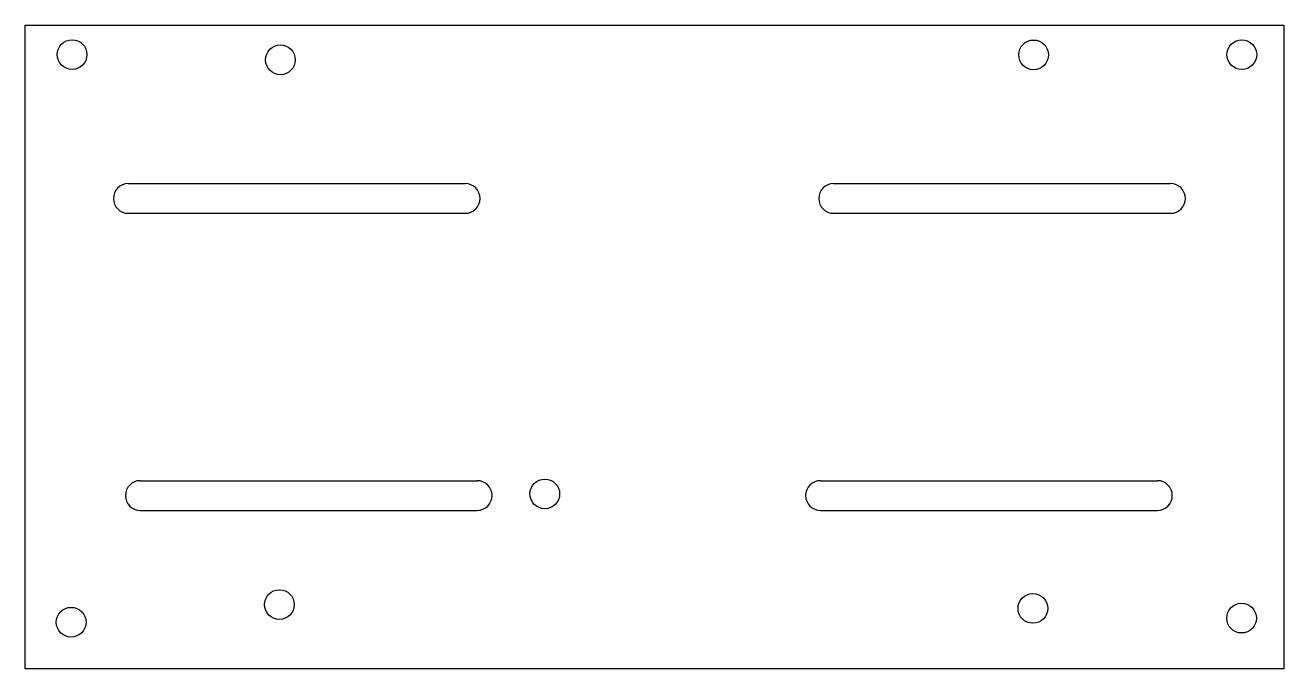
# Model space of a CAD drawing. Extents: x -64 to 64, y -32 to 32.
import ezdxf

# ---------------------------------------------------------------- set-up
doc = ezdxf.new("R2010")
doc.units = 0
doc.layers.get('0').update_dxf_attribs({"linetype": 'continuous'})

# ---------------------------------------------------------------- blocks, each defined once
blk = doc.blocks.new('BODY')
at = {"color": 0}
for p, q in [((-63.5, 32.5), (63.5, 32.5)), ((-63.5, -32.5), (-63.5, 32.5)), ((63.5, 32.5), (63.5, -32.5)), ((-53.1, 16.5), (-19.1, 16.5)), ((18.07, 16.5), (52.07, 16.5)), ((-53.1, 13.5), (-19.1, 13.5)), ((18.07, 13.5), (52.07, 13.5)), ((-51.89, -13.5), (-17.89, -13.5)), ((16.75, -13.5), (50.75, -13.5)), ((-51.89, -16.5), (-17.89, -16.5)), ((16.75, -16.5), (50.75, -16.5)), ((63.5, -32.5), (-63.5, -32.5))]:
    blk.add_line(p, q, dxfattribs=at)
for centre in [(-58.77, 29.53), (-37.75, 29), (38.25, 29.5), (59.26, 29.52), (-11.07, -14.84), (-37.85, -26.01), (38.18, -26.4), (-58.86, -27.79), (59.24, -27.38)]:
    blk.add_circle(centre, 1.5, dxfattribs=at)
for centre, start, end in [((-53.1, 15), 90, -90), ((-19.1, 15), -90, 90), ((18.07, 15), 90, -90), ((52.07, 15), -90, 90), ((-51.89, -15), 90, -90), ((-17.89, -15), -90, 90), ((16.75, -15), 90, -90), ((50.75, -15), -90, 90)]:
    blk.add_arc(centre, 1.5, start, end, dxfattribs=at)

msp = doc.modelspace()

# ---------------------------------------------------------------- block references
at = {"color": 0}
msp.add_blockref('BODY', (0, 0), dxfattribs=at)

doc.saveas('drawing.dxf')
